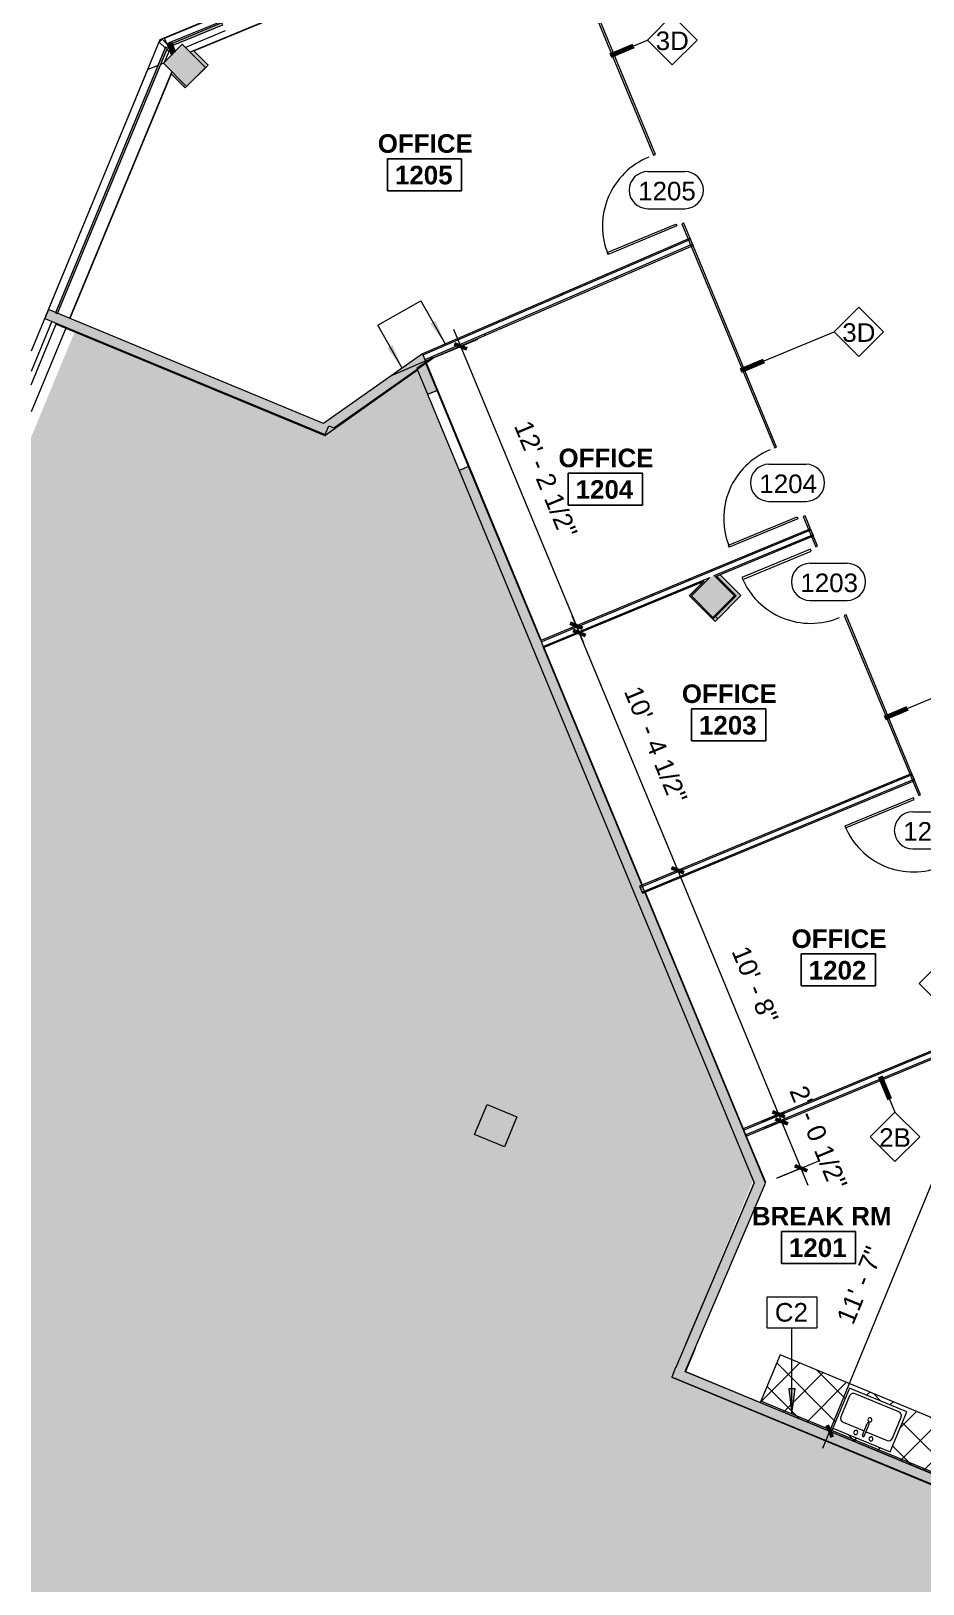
# Model space of a CAD drawing. Header units: inches. Extents: x 488 to 2071, y 800 to 2512.
# Drawn here: x 488 to 921, y 1371 to 2124 of the extents above; entities that cross this region are included whole.
import ezdxf

# ---------------------------------------------------------------- set-up
doc = ezdxf.new("R2010")
doc.units = ezdxf.units.IN
doc.header["$MEASUREMENT"] = 0
for name, color, linetype, lineweight in [('A-ANNO-DIMS', 211, 'Continuous', 9), ('A-ANNO-DIMS-96', 211, 'Continuous', 9), ('A-ANNO-KEYN', 231, 'Continuous', 9), ('A-ANNO-NOTE', 131, 'Continuous', 9), ('A-AREA-IDEN', 2, 'Continuous', 9), ('A-DETL', 90, 'Continuous', 9), ('A-DETL-GENF', 92, 'Continuous', 9), ('A-DETL-THIN', 151, 'Continuous', 9), ('A-DOOR', 31, 'Continuous', 13), ('A-DOOR-IDEN', 31, 'Continuous', 9), ('A-Flor-Shel-Tptn', 8, 'Continuous', 9), ('A-GLAZ-CURT', 52, 'Continuous', 9), ('A-GLAZ-CWMG', 51, 'Continuous', 13), ('A-Glaz-Shel', 8, 'Continuous', 9), ('A-Glaz-Shel-Sill', 8, 'Continuous', 9), ('A-WALL', 113, 'Continuous', 9), ('A-WALL-IDEN', 211, 'Continuous', 9), ('A-WALL-PATT', 111, 'Continuous', 13), ('A-Wall-Shel-Fill', 8, 'Continuous', 9), ('AI-Wall-Demz-E', 8, 'Continuous', 9), ('AI-Wall-Fill-E-2', 8, 'Continuous', 9), ('I-WALL', 2, 'Continuous', 9), ('P-SANR-FIXT', 6, 'Continuous', 9), ('Q-CASE', 31, 'Continuous', 9), ('S-Cols', 8, 'Continuous', 9), ('S-Cols-Fill', 8, 'Continuous', 9)]:
    doc.layers.add(name, color=color, linetype=linetype, lineweight=lineweight)
doc.styles.add('Arial', font='arial.ttf', dxfattribs={"height": 9})
doc.styles.add('Swis721 Lt BT', font='swissl.ttf', dxfattribs={"height": 9})
doc.styles.add('Swis721 Lt BT_B', font='', dxfattribs={"height": 9})
doc.styles.get('Swis721 Lt BT_B').set_extended_font_data('Swis721 Lt BT', bold=True)
doc.dimstyles.new('OTJ_-_3_32__Linear__1_2__Tolerance', dxfattribs={"dimscale": 12, "dimtxt": 9.497835, "dimasz": 0.375, "dimexe": 0.75, "dimexo": 0.5, "dimgap": 0.5, "dimtad": 1, "dimdec": 1, "dimrnd": 0.5, "dimzin": 3, "dimdsep": 46, "dimlunit": 4, "dimtxsty": 'Swis721 Lt BT', "dimblk1": 'OBLIQUE', "dimblk2": 'OBLIQUE', "dimsah": 1, "dimcen": 0.09, "dimdle": 0.75, "dimazin": 0, "dimtfac": 1, "dimtdec": 4, "dimtix": 1, "dimtmove": 0, "dimatfit": 3, "dimfxl": 1, "dimtvp": 1, "dimfrac": 2, "dimtolj": 1, "dimtzin": 0, "dimarcsym": 2})
pattern_1 = [(0, (0, 0), (30.72, 7.68), [1.267, -21.773, 1.267, -21.773, -122.88]), (0, (0, 0), (30.72, 7.68), [-46.08, 1.267, -44.813, 1.267, -21.773, -53.76]), (0, (0, 0), (30.72, 7.68), [-115.2, 1.267, -14.093, 1.267, -37.133]), (120, (11.52, 3.84), (-22.011075, 22.7643), [1.267, -21.773, 1.267, -21.773, -122.88]), (120, (11.52, 3.84), (-22.011075, 22.7643), [-46.08, 1.267, -44.813, 1.267, -21.773, -53.76]), (120, (11.52, 3.84), (-22.011075, 22.7643), [-115.2, 1.267, -14.093, 1.267, -37.133]), (240, (15.36, 19.2), (-8.708925, -30.4443), [1.267, -21.773, 1.267, -21.773, -122.88]), (240, (15.36, 19.2), (-8.708925, -30.4443), [-46.08, 1.267, -44.813, 1.267, -21.773, -53.76]), (240, (15.36, 19.2), (-8.708925, -30.4443), [-115.2, 1.267, -14.093, 1.267, -37.133])]
pattern_2 = [(247.5, (281.537, 1670.395), (10.46848, -4.336186), []), (337.5, (281.537, 1670.395), (4.336186, 10.46848), [])]

# ---------------------------------------------------------------- blocks, each defined once
blk = doc.blocks.new('Revit Link EDITED_dwg_MUL6-V2-Level 1 CONSTRUCTION')
at = {"layer": 'A-Glaz-Shel', "color": 7, "flags": 128}
for points in [[(-1, 6.125), (-1, 6.25), (1, 6.25), (1, 6.125)], [(55, 6.125), (55, 6.25), (57, 6.25), (57, 6.125)], [(111, 6.125), (111, 6.25), (113, 6.25), (113, 6.125)]]:
    blk.add_lwpolyline(points, dxfattribs=at)
blk = doc.blocks.new('Revit Link EDITED_dwg_MUL1-V3-Level 1 CONSTRUCTION')
at = {"layer": 'A-Glaz-Shel', "color": 7, "flags": 128}
for points in [[(-1, 3.09), (-1, 6.25), (1, 6.25), (1, 2.16)], [(1, 1.07), (1, 0), (0.28, 0)]]:
    blk.add_lwpolyline(points, dxfattribs=at)
blk = doc.blocks.new('Revit Link EDITED_dwg-5488103-Level 1 CONSTRUCTION')
at = {"layer": 'A-Wall-Shel-Fill'}
h = blk.add_hatch(color=7, dxfattribs=at)
h.paths.add_polyline_path([(819.89, 1838.2), (821.15, 1839.45), (820.07, 1840.54), (818.83, 1839.26)], flags=0)
h.paths.add_polyline_path([(807.5, 1850.59), (814.62, 1857.72), (814.24, 1857.56), (807.39, 1850.7), (807.48, 1850.61)], flags=0)
at = {"layer": 'AI-Wall-Fill-E-2'}
h = blk.add_hatch(color=7, dxfattribs=at)
h.paths.add_polyline_path([(888.45, 1226.24), (905.48, 1267.36), (944.19, 1251.32), (948.28, 1261.18), (943.66, 1263.09), (943.21, 1262.01), (947.83, 1260.1), (945.15, 1253.63), (940.53, 1255.55), (941.49, 1257.86), (902.78, 1273.89), (883.83, 1228.16)], flags=0)
h.paths.add_polyline_path([(962.05, 1294.44), (963.13, 1297.06), (958.51, 1298.96), (957.43, 1296.35), (958.51, 1295.9)], flags=0)
h.paths.add_polyline_path([(1002.73, 1392.63), (1002.73, 1392.68), (805.47, 1474.39), (805.47, 1474.34), (1002.69, 1392.65)], flags=0)
h.paths.add_polyline_path([(805.56, 1487.46), (838.83, 1565.84), (838.77, 1565.99), (838.32, 1564.93)], flags=0)
h.paths.add_polyline_path([(844.19, 1565.97), (844.28, 1566.22), (785.99, 1706.88), (785.85, 1706.82), (844.1, 1566.2)], flags=0)
h.paths.add_polyline_path([(784.42, 1710.28), (784.58, 1710.35), (736.87, 1825.51), (736.71, 1825.45), (784.36, 1710.42)], flags=0)
h.paths.add_polyline_path([(735.28, 1828.91), (735.44, 1828.98), (679.69, 1963.56), (679.55, 1963.46), (713.29, 1881.99)], flags=0)
h.paths.add_polyline_path([(630.52, 1928.39), (675.5, 1960.17), (675.36, 1960.5), (635, 1932.01), (632.5, 1933.05), (630.73, 1928.77), (500.42, 1982.75), (500.25, 1982.34), (629.94, 1928.62)], flags=0)
h.paths.add_polyline_path([(662.79, 1957.29), (678.88, 1964.24), (679.3, 1963.65), (679.57, 1963.84), (677.88, 1967.94), (666.53, 1959.93)], flags=0)
at = {"layer": 'S-Cols-Fill'}
for points in [[(562.84, 2096.89), (573.94, 2107.98), (566.96, 2114.96), (565.3, 2114.27), (572.74, 2106.84), (563.54, 2097.64), (556.29, 2104.9), (555.86, 2103.87), (562.09, 2097.64)], [(821.15, 1839.45), (832.4, 1850.7), (822.23, 1860.87), (820.52, 1860.16), (830.1, 1850.57), (820.07, 1840.54), (820.46, 1840.14)], [(717.73, 1583.41), (723.74, 1597.9), (709.24, 1603.9), (703.24, 1589.41)]]:
    blk.add_hatch(color=7, dxfattribs=at).paths.add_polyline_path(points, flags=0)
at = {"layer": 'A-Glaz-Shel', "color": 7}
for p, q in [((553.05, 2116.36), (549.48, 2107.72)), ((553.02, 2109.75), (555.24, 2115.1)), ((498.11, 1983.7), (488.05, 1959.43)), ((488.05, 1952.9), (500.42, 1982.75))]:
    blk.add_line(p, q, dxfattribs=at)
at = {"layer": 'A-Glaz-Shel-Sill', "color": 7}
for p, q in [((567.05, 2114.87), (739.47, 2186.28)), ((555.96, 2103.77), (506.81, 1985.11)), ((504.87, 1980.43), (488.05, 1939.83))]:
    blk.add_line(p, q, dxfattribs=at)
at = {"layer": 'A-Glaz-Shel-Sill', "color": 7, "flags": 128}
blk.add_lwpolyline([(2027.09, 2231.29), (2027.09, 2292.98), (1497.37, 2512.39), (550.6, 2120.23), (488.05, 1969.23)], dxfattribs=at)
at = {"layer": 'AI-Wall-Demz-E', "color": 7}
for p, q in [((677.88, 1967.94), (662.79, 1957.29)), ((679.84, 1963.21), (735.44, 1828.98)), ((736.87, 1825.51), (784.58, 1710.35)), ((786.01, 1706.88), (833.58, 1592.04)), ((838.77, 1566), (805.56, 1487.46))]:
    blk.add_line(p, q, dxfattribs=at)
at = {"layer": 'AI-Wall-Demz-E', "color": 7, "flags": 128}
for points in [[(500.42, 1982.75), (500.25, 1982.34), (630.52, 1928.39), (675.51, 1960.15)], [(835.02, 1588.58), (844.29, 1566.2), (844.19, 1565.97)], [(810.17, 1485.51), (805.47, 1474.39), (841.82, 1459.33)]]:
    blk.add_lwpolyline(points, dxfattribs=at)
at = {"layer": 'S-Cols', "color": 7}
for p, q in [((555.86, 2103.87), (562.84, 2096.89)), ((822.23, 1860.87), (832.4, 1850.7)), ((819.89, 1838.2), (818.81, 1839.28))]:
    blk.add_line(p, q, dxfattribs=at)
at = {"layer": 'S-Cols', "color": 7, "flags": 128}
for points in [[(562.84, 2096.89), (573.94, 2107.98), (566.96, 2114.96)], [(822.23, 1860.87), (832.4, 1850.7), (819.89, 1838.2)], [(807.5, 1850.59), (807.39, 1850.7), (814.25, 1857.56)], [(832.4, 1850.7), (821.15, 1839.45), (820.07, 1840.54)]]:
    blk.add_lwpolyline(points, dxfattribs=at)
blk.add_lwpolyline([(703.24, 1589.41), (709.24, 1603.9), (723.74, 1597.9), (717.73, 1583.41)], close=True, dxfattribs=at)
at = {"extrusion": (0, 0, -1), "zscale": -1}
for name, p, rotation in [('Revit Link EDITED_dwg_MUL1-V3-Level 1 CONSTRUCTION', (-555.38, 2115.44), 315), ('Revit Link EDITED_dwg_MUL6-V2-Level 1 CONSTRUCTION', (-544.07, 2088.13), 292.5000000000203)]:
    blk.add_blockref(name, p, dxfattribs=dict(at, rotation=rotation))
blk = doc.blocks.new('C-Counter Top - ADJ HEIGHT-5257745-Level 1 CONSTRUCTION')
at = {"layer": 'Q-CASE'}
h = blk.add_hatch(dxfattribs=at)
h.set_pattern_fill('FP_2', color=256, style=0, pattern_type=2)
h.set_pattern_definition(pattern_2)
h.paths.add_polyline_path([(-47.26, 0), (-47.26, -0.75), (62.25, -0.75), (62.25, 0), (-7.09, 0)], flags=0)
h = blk.add_hatch(dxfattribs=at)
h.set_pattern_fill('FP_2', color=256, style=0, pattern_type=2)
h.set_pattern_definition(pattern_2)
h.paths.add_polyline_path([(-47.26, -0.75), (-47.26, -25), (62.25, -25), (62.25, -0.75), (-14.31, -0.75)], flags=0)
h.paths.add_polyline_path([(-5.07, -2.04), (24.93, -2.04), (24.93, -23.04), (-5.07, -23.04), (-5.07, -4.86)], flags=0)
for p, q in [((62.25, 0), (-47.26, 0)), ((-47.26, 0), (-47.26, -0.75)), ((62.25, -0.75), (62.25, 0)), ((-47.26, -0.75), (-47.26, -25)), ((-47.26, -0.75), (62.25, -0.75)), ((62.25, -25), (62.25, -0.75)), ((-47.26, -25), (62.25, -25))]:
    blk.add_line(p, q, dxfattribs=at)
blk = doc.blocks.new('Sink Kitchen-Single - 30_ x 21_-5089382-Level 1 CONSTRUCTION')
at = {"layer": 'P-SANR-FIXT'}
for p, q in [((15.62, 10.59), (-14.38, 10.59)), ((-14.38, 10.59), (-14.38, -10.41)), ((0.12, 8.34), (0.12, 2.09)), ((1.12, 8.34), (1.12, 2.09)), ((15.62, -10.41), (15.62, 10.59)), ((-12.88, 4.09), (-12.88, -6.91)), ((0.12, 6.09), (-10.88, 6.09)), ((12.12, 6.09), (1.12, 6.09)), ((14.12, -6.91), (14.12, 4.09)), ((-14.38, -10.41), (15.62, -10.41)), ((-10.88, -8.91), (12.12, -8.91))]:
    blk.add_line(p, q, dxfattribs=at)
for centre, radius, start, end in [((-3.38, 8.34), 1, 360, 180), ((-3.38, 8.34), 1, 180, 0), ((0.62, 8.34), 0.5, 360, 180), ((4.62, 8.34), 1, 360, 180), ((4.62, 8.34), 1, 180, 360), ((-10.88, 4.09), 2, 90, 180), ((0.62, 0), 1, 360, 180), ((0.62, 0), 1, 180, 0), ((0.62, 2.09), 0.5, 180, 0), ((12.12, 4.09), 2, 360, 90), ((-10.88, -6.91), 2, 180, 270), ((12.12, -6.91), 2, 270, 0)]:
    blk.add_arc(centre, radius, start, end, dxfattribs=at)
blk = doc.blocks.new('Single Glass Door - Full Rail - Long Handle-5456985-Level 1 CONSTRUCTION')
at = {"layer": 'A-DOOR', "lineweight": 20}
for p, q in [((17, -2), (18, -2)), ((17, -38), (17, -2)), ((18, -2), (18, -38)), ((18, -38), (17, -38))]:
    blk.add_line(p, q, dxfattribs=at)
at = {"layer": 'A-DOOR', "lineweight": 9}
blk.add_arc((18, -2), 36, 179.5, 270, dxfattribs=at)
blk = doc.blocks.new('Single Glass Door - Full Rail - Long Handle-5456980-Level 1 CONSTRUCTION')
at = {"layer": 'A-DOOR', "lineweight": 20}
for p, q in [((17, 38), (17, 2)), ((18, 38), (17, 38)), ((18, 2), (18, 38)), ((17, 2), (18, 2))]:
    blk.add_line(p, q, dxfattribs=at)
at = {"layer": 'A-DOOR', "lineweight": 9}
blk.add_arc((18, 2), 36, 90, 180.5, dxfattribs=at)
blk = doc.blocks.new('System Panel - Glazed-5474425-Level 1 CONSTRUCTION')
at = {"layer": 'A-GLAZ-CURT', "lineweight": 13}
for p, q in [((-119.8, 1.75), (-257.8, 1.75)), ((-257.8, 1.75), (-257.8, 0.75)), ((-257.8, 0.75), (-119.8, 0.75)), ((-119.8, 0.75), (-119.8, 1.75)), ((33.84, 1.75), (-83.8, 1.75)), ((-83.8, 1.75), (-83.8, 0.75)), ((-83.8, 0.75), (33.84, 0.75)), ((33.84, 0.75), (33.84, 1.75)), ((85.84, 1.75), (69.84, 1.75)), ((69.84, 1.75), (69.84, 0.75)), ((69.84, 0.75), (85.84, 0.75)), ((85.84, 0.75), (85.84, 1.75)), ((216.3, 1.75), (121.84, 1.75)), ((121.84, 1.75), (121.84, 0.75)), ((121.84, 0.75), (216.3, 0.75)), ((216.3, 0.75), (216.3, 1.75)), ((257.8, 1.75), (252.3, 1.75)), ((252.3, 1.75), (252.3, 0.75)), ((252.3, 0.75), (257.8, 0.75)), ((257.8, 0.75), (257.8, 1.75))]:
    blk.add_line(p, q, dxfattribs=at)
blk = doc.blocks.new('System Panel - Glazed-5309573-Level 1 CONSTRUCTION')
at = {"layer": 'A-GLAZ-CURT'}
blk.add_hatch(color=7, dxfattribs=at).paths.add_polyline_path([(-13.05, 0.75), (13.05, 0.75), (13.05, 1.75), (-13.05, 1.75), (-13.05, 1.38)], flags=0)
at = {"layer": 'A-GLAZ-CURT', "color": 55, "lineweight": 20}
for p, q in [((13.05, 1.75), (-13.05, 1.75)), ((-13.05, 1.75), (-13.05, 0.75)), ((-13.05, 0.75), (13.05, 0.75)), ((13.05, 0.75), (13.05, 1.75))]:
    blk.add_line(p, q, dxfattribs=at)
blk = doc.blocks.new('System Panel - Glazed-5309574-Level 1 CONSTRUCTION')
at = {"layer": 'A-GLAZ-CURT'}
blk.add_hatch(color=7, dxfattribs=at).paths.add_polyline_path([(-69.6, 0.75), (69.66, 0.75), (69.66, 1.75), (-69.6, 1.75), (-69.6, 1.47)], flags=0)
at = {"layer": 'A-GLAZ-CURT', "color": 55, "lineweight": 20}
for p, q in [((69.66, 1.75), (-69.66, 1.75)), ((-69.66, 1.75), (-69.66, 0.75)), ((-69.66, 0.75), (69.66, 0.75)), ((69.66, 0.75), (69.66, 1.75))]:
    blk.add_line(p, q, dxfattribs=at)
blk = doc.blocks.new('Rectangular Mullion - 2_5_ x 5_ rectangular-5309581-Level 1 CONSTRUCTION')
at = {"layer": 'A-GLAZ-CWMG', "lineweight": 9}
blk.add_hatch(color=7, dxfattribs=at).paths.add_polyline_path([(0, 2.5), (-1.89, 2.5), (-2.5, 2.25), (-2.5, -2.5), (0, -2.5), (0, 1.78)], flags=0)
at = {"layer": 'A-GLAZ-CWMG', "color": 55, "lineweight": 20}
for p, q in [((0, 2.5), (-2.5, 2.5)), ((-2.5, 2.5), (-2.5, -2.5)), ((0, -2.5), (0, 2.5)), ((-2.5, -2.5), (0, -2.5))]:
    blk.add_line(p, q, dxfattribs=at)
blk = doc.blocks.new('Rectangular Mullion - 2_5_ x 5_ rectangular-5308163-Level 1 CONSTRUCTION')
at = {"layer": 'A-GLAZ-CWMG', "lineweight": 9}
for p, q in [((580.37, 2129.18), (556.26, 2119.19)), ((582.29, 2124.56), (563, 2116.57))]:
    blk.add_line(p, q, dxfattribs=at)
blk = doc.blocks.new('Room Tag - Room Name and Number-3379422-Level 1 CONSTRUCTION')
at = {"layer": 'A-AREA-IDEN'}
for p, q in [((-0.1881, -0.1636), (-0.1881, -0.0018)), ((-0.1881, -0.0018), (0.1869, -0.0018)), ((0.1869, -0.0018), (-0.1881, -0.0018)), ((-0.1881, -0.0018), (-0.1881, -0.1636)), ((0.1869, -0.0018), (0.1869, -0.1636)), ((0.1869, -0.1636), (0.1869, -0.0018)), ((0.1869, -0.1636), (-0.1881, -0.1636)), ((-0.1881, -0.1636), (0.1869, -0.1636))]:
    blk.add_line(p, q, dxfattribs=at)
blk = doc.blocks.new('Wall Tag - 1_4_-62626-Level 1 CONSTRUCTION')
at = {"layer": 'A-WALL-IDEN'}
for p, q in [((-0.125, 0), (0, 0.125)), ((0, 0.125), (0.125, 0)), ((-0.125, 0), (0, -0.125)), ((0, -0.125), (0.125, 0))]:
    blk.add_line(p, q, dxfattribs=at)
blk = doc.blocks.new('Door Tag - Door Tag-41184-Level 1 CONSTRUCTION')
at = {"layer": 'A-DOOR-IDEN'}
for p, q in [((-0.09375, 0.09375), (0.09375, 0.09375)), ((-0.09375, -0.09375), (0.09375, -0.09375))]:
    blk.add_line(p, q, dxfattribs=at)
for centre, start, end in [((-0.09375, 0), 90, 270), ((0.09375, 0), 270, 90)]:
    blk.add_arc(centre, 0.09375, start, end, dxfattribs=at)
blk = doc.blocks.new('Align symbol - U shaped 2016 - symbol_align 01-5458585-Level 1 CONSTRUCTION')
at = {"layer": 'A-ANNO-NOTE'}
for points in [[(-0.015625, 0.125), (0.015625, 0.125), (0, 0)], [(0.234375, 0.125), (0.265625, 0.125), (0.25, 0)]]:
    blk.add_hatch(color=256, dxfattribs=at).paths.add_polyline_path(points, flags=0)
for p, q in [((0, 0.25), (0.25, 0.25)), ((0, 0), (0, 0.25)), ((0.25, 0.25), (0.25, 0))]:
    blk.add_line(p, q, dxfattribs=at)
blk = doc.blocks.new('DIMBLOCK2-Level 1 CONSTRUCTION')
at = {"layer": 'A-ANNO-DIMS-96'}
for p, q in [((804.33, 1718.53), (793.41, 1714.01)), ((801.73, 1717.45), (804.33, 1718.53)), ((854.18, 1590.83), (801.73, 1717.45)), ((853.33, 1600.22), (842.42, 1595.7)), ((850.73, 1599.15), (853.33, 1600.22))]:
    blk.add_line(p, q, dxfattribs=at)
at = {"layer": 'A-ANNO-DIMS-96', "lineweight": 50}
for p, q in [((801.73, 1717.45), (798.79, 1718.67)), ((801.73, 1717.45), (804.67, 1716.23)), ((850.73, 1599.15), (847.79, 1600.36)), ((850.73, 1599.15), (853.67, 1597.93))]:
    blk.add_line(p, q, dxfattribs=at)
at = {"layer": 'A-ANNO-DIMS-96', "color": 0, "insert": (836.04, 1681.7), "char_height": 9, "width": 42.8759, "attachment_point": 1, "rotation": 292.5, "line_spacing_factor": 1.005062, "style": 'Swis721 Lt BT'}
blk.add_mtext('10\' - 8"', dxfattribs=at)
blk = doc.blocks.new('_Oblique')
at = {"color": 0, "linetype": 'ByBlock', "lineweight": -2}
blk.add_line((-0.5, -0.5), (0.5, 0.5), dxfattribs=at)
blk = doc.blocks.new('DIMBLOCK3-Level 1 CONSTRUCTION')
at = {"layer": 'A-ANNO-DIMS-96'}
for p, q in [((801.73, 1717.45), (750.58, 1840.93)), ((756.63, 1833.69), (745.71, 1829.17)), ((754.02, 1832.62), (756.63, 1833.69)), ((804.33, 1718.53), (793.41, 1714.01)), ((801.73, 1717.45), (804.33, 1718.53))]:
    blk.add_line(p, q, dxfattribs=at)
at = {"layer": 'A-ANNO-DIMS-96', "lineweight": 50}
for p, q in [((754.02, 1832.62), (751.08, 1833.83)), ((754.02, 1832.62), (756.96, 1831.4)), ((801.73, 1717.45), (798.79, 1718.67)), ((801.73, 1717.45), (804.67, 1716.23))]:
    blk.add_line(p, q, dxfattribs=at)
at = {"layer": 'A-ANNO-DIMS-96', "color": 0, "insert": (783.82, 1807.77), "char_height": 9, "width": 67.118, "attachment_point": 1, "rotation": 292.5, "line_spacing_factor": 1.005062, "style": 'Swis721 Lt BT'}
blk.add_mtext('10\' - 4 1/2"', dxfattribs=at)
blk = doc.blocks.new('DIMBLOCK4-Level 1 CONSTRUCTION')
at = {"layer": 'A-ANNO-DIMS-96'}
for p, q in [((854.77, 1596.76), (843.85, 1592.24)), ((865.01, 1564.67), (848.72, 1604)), ((852.17, 1595.68), (854.77, 1596.76)), ((849.8, 1568.11), (869.88, 1576.43)), ((861.57, 1572.98), (849.8, 1568.11))]:
    blk.add_line(p, q, dxfattribs=at)
at = {"layer": 'A-ANNO-DIMS-96', "lineweight": 50}
for p, q in [((852.17, 1595.68), (849.23, 1596.9)), ((852.17, 1595.68), (855.11, 1594.46)), ((861.57, 1572.98), (858.63, 1574.2)), ((861.57, 1572.98), (864.51, 1571.77))]:
    blk.add_line(p, q, dxfattribs=at)
at = {"layer": 'A-ANNO-DIMS-96', "color": 0, "insert": (864.08, 1614), "char_height": 9, "width": 59.1579, "attachment_point": 1, "rotation": 292.5, "line_spacing_factor": 1.005062, "style": 'Swis721 Lt BT'}
blk.add_mtext('2\' - 0 1/2"', dxfattribs=at)
blk = doc.blocks.new('DIMBLOCK5-Level 1 CONSTRUCTION')
at = {"layer": 'A-ANNO-DIMS-96'}
for p, q in [((692.13, 1969.73), (704.8, 1974.98)), ((693.04, 1979.85), (756.03, 1827.77)), ((696.48, 1971.53), (692.13, 1969.73)), ((749.99, 1835), (760.9, 1839.52)), ((752.59, 1836.08), (749.99, 1835))]:
    blk.add_line(p, q, dxfattribs=at)
at = {"layer": 'A-ANNO-DIMS-96', "lineweight": 50}
for p, q in [((696.48, 1971.53), (693.54, 1972.75)), ((696.48, 1971.53), (699.42, 1970.32)), ((752.59, 1836.08), (749.65, 1837.3)), ((752.59, 1836.08), (755.53, 1834.86))]:
    blk.add_line(p, q, dxfattribs=at)
at = {"layer": 'A-ANNO-DIMS-96', "color": 0, "insert": (730.48, 1936.54), "char_height": 9, "width": 67.118, "attachment_point": 1, "rotation": 292.5, "line_spacing_factor": 1.005062, "style": 'Swis721 Lt BT'}
blk.add_mtext('12\' - 2 1/2"', dxfattribs=at)
blk = doc.blocks.new('DIMBLOCK11-Level 1 CONSTRUCTION')
at = {"layer": 'A-ANNO-DIMS-96'}
for p, q in [((872.07, 1437.14), (931.84, 1582.1)), ((928.22, 1573.85), (936.73, 1570.34)), ((928.41, 1573.77), (928.22, 1573.85)), ((878.1, 1444.39), (867.18, 1448.9)), ((875.5, 1445.46), (878.1, 1444.39))]:
    blk.add_line(p, q, dxfattribs=at)
at = {"layer": 'A-ANNO-DIMS-96', "lineweight": 50}
for p, q in [((928.41, 1573.77), (927.18, 1576.71)), ((928.41, 1573.77), (929.63, 1570.84)), ((875.5, 1445.46), (874.28, 1448.4)), ((875.5, 1445.46), (876.72, 1442.53))]:
    blk.add_line(p, q, dxfattribs=at)
at = {"layer": 'A-ANNO-DIMS-96', "color": 0, "insert": (878.49, 1499.97), "char_height": 9, "width": 42.8759, "attachment_point": 1, "rotation": 67.59188, "line_spacing_factor": 1.005062, "style": 'Swis721 Lt BT'}
blk.add_mtext('11\' - 7"', dxfattribs=at)
blk = doc.blocks.new('Keynote Tag - Keynote Number - Boxed-135510-Level 1 CONSTRUCTION')
at = {"layer": 'A-ANNO-KEYN'}
for p, q in [((-0.125, -0.0792), (-0.125, 0.0781)), ((-0.125, 0.0781), (0.125, 0.0781)), ((0.125, 0.0781), (0.125, -0.0792)), ((-0.125, -0.0792), (0.125, -0.0792))]:
    blk.add_line(p, q, dxfattribs=at)

msp = doc.modelspace()

# ---------------------------------------------------------------- hatches: boundary and pattern name
at = {"layer": 'A-ANNO-KEYN'}
msp.add_hatch(color=256, dxfattribs=at).paths.add_polyline_path([(857.16, 1454.02), (858.74, 1466.02), (855.58, 1466.02)], flags=0)
at = {"layer": 'A-DETL-GENF'}
h = msp.add_hatch(color=9, dxfattribs=at)
h.paths.add_polyline_path([(1375.23, 799.94), (1415.16, 799.94), (1461.44, 911.67), (1454.19, 914.67), (1460.19, 929.16), (1467.44, 926.16), (1483.65, 965.29), (1375.23, 1012.17), (1376.16, 1014.32), (1339.44, 1030.19), (1338.51, 1028.04), (1114.81, 1124.75), (1093.18, 1072.51), (1093.12, 1072.51), (1093.09, 1072.46), (997, 1112.26), (954.85, 1010.5), (954.06, 1010.84), (953.51, 1009.5), (920.23, 1023.28), (831.49, 809.04), (756.81, 839.97), (759.15, 845.61), (547.33, 933.35), (585.4, 1025.28), (752.68, 955.99), (848.55, 1187.43), (864.26, 1180.91), (870.06, 1194.9), (874.34, 1193.12), (905.88, 1265.96), (939.16, 1252.24), (939.58, 1253.23), (905.48, 1267.36), (888.45, 1226.24), (883.83, 1228.16), (902.78, 1273.89), (941.49, 1257.87), (943.66, 1263.09), (943.83, 1263.02), (958.13, 1296.06), (957.43, 1296.35), (996.19, 1389.93), (798.84, 1471.7), (838.32, 1567.02), (675.55, 1959.92), (630.52, 1928.39), (509.26, 1978.61), (488.05, 1927.42), (488.05, 799.94), (1305.88, 799.94)], flags=0)
h.paths.add_polyline_path([(776.32, 846.05), (776.32, 846.05), (774.9, 846.64)], flags=0)
h.paths.add_polyline_path([(771.7, 847.96), (773.87, 853.2), (778.49, 851.28), (792.27, 884.54), (787.64, 886.46), (791.76, 896.39), (782.02, 900.42), (885.31, 1149.79), (845.1, 1166.44), (737.24, 906.04), (608.76, 959.26), (610.61, 963.74), (734.62, 912.38), (750.86, 951.6), (588.29, 1018.94), (553.94, 936.02), (761.06, 850.23), (761.82, 852.06), (771.32, 848.12)], flags=0)
h.paths.add_polyline_path([(793.67, 901.01), (895.06, 1145.78), (889.96, 1147.88), (788.57, 903.12), (792.27, 901.59)], flags=0)
h.paths.add_polyline_path([(1208.68, 1017.04), (1194.19, 1023.04), (1200.19, 1037.54), (1214.69, 1031.54), (1213.24, 1028.04)], flags=0)
h.paths.add_polyline_path([(1090.45, 1079.14), (1112.07, 1131.34), (1230.33, 1082.36), (1281.61, 1206.16), (1128.37, 1269.63), (1102.35, 1206.86), (1094.97, 1209.92), (1123.94, 1280.18), (1040.89, 1314.58), (990.18, 1192.17), (1069.67, 1159.21), (1060.48, 1137.02), (1055.86, 1138.93), (1063.1, 1156.5), (988.25, 1187.5), (980.98, 1169.95), (980.1, 1170.31), (966.38, 1137.03), (967.2, 1136.69), (964.91, 1131.14), (1039.78, 1100.13), (1042.08, 1105.67), (1046.7, 1103.76), (1044.4, 1098.22), (1088.56, 1079.93)], flags=0)
h.paths.add_polyline_path([(887.16, 1154.26), (891.3, 1164.3), (851.25, 1180.89), (847.09, 1170.85), (885.31, 1155.02)], flags=0)
h.paths.add_polyline_path([(904.36, 1164.29), (905.85, 1167.9), (870.61, 1183.16), (868.88, 1179), (904.34, 1164.3)], flags=0)
h.paths.add_polyline_path([(1283.14, 1209.85), (1287.81, 1221.14), (1134.66, 1284.58), (1129.99, 1273.29), (1281.61, 1210.49)], flags=0)
h.paths.add_polyline_path([(1289.34, 1224.83), (1290.07, 1226.59), (1331.78, 1327.29), (1322.58, 1336.49), (1309.06, 1349.25), (1221.09, 1385.7), (1246.73, 1447.6), (1198.68, 1467.46), (1196.39, 1461.95), (1191.73, 1463.89), (1193.99, 1469.44), (1118.06, 1500.89), (1115.77, 1495.35), (1114.37, 1495.93), (1100.65, 1462.65), (1101.99, 1462.09), (1095.1, 1445.46), (1171.08, 1414.03), (1177.95, 1430.63), (1182.62, 1428.69), (1173.78, 1407.4), (1093.17, 1440.79), (1042.46, 1318.38), (1081.48, 1302.23), (1125.55, 1284.06), (1154.48, 1354.23), (1162.11, 1351.08), (1136.1, 1288.31), (1287.81, 1225.47)], flags=0)
h.paths.add_polyline_path([(589.16, 1272.98), (574.66, 1278.98), (580.66, 1293.48), (595.16, 1287.48)], flags=0)
h.paths.add_polyline_path([(1338.28, 1342.98), (1375.21, 1432.15), (1292.74, 1466.31), (1291.68, 1465.88), (1291.54, 1466.2), (1289.55, 1465.37), (1287.64, 1469.99), (1294.3, 1472.75), (1263.3, 1547.54), (1207.64, 1524.53), (1195.14, 1554.67), (1168.82, 1543.77), (1168.46, 1544.64), (1135.2, 1530.87), (1135.56, 1529.99), (1128.98, 1527.25), (1120, 1505.56), (1246.75, 1453.06), (1254.38, 1456.21), (1256.29, 1451.59), (1254.59, 1450.89), (1254.72, 1450.57), (1253.1, 1449.9), (1234.13, 1404.09), (1257.45, 1394.41), (1250.97, 1378.72), (1331.47, 1345.38), (1333.68, 1347.58), (1338.22, 1343.04)], flags=0)
h.paths.add_polyline_path([(1246.34, 1380.64), (1250.93, 1391.72), (1232.21, 1399.47), (1227.64, 1388.39), (1238.78, 1383.77)], flags=0)
h.paths.add_polyline_path([(717.73, 1583.41), (703.24, 1589.41), (709.24, 1603.9), (723.74, 1597.9)], flags=0)
at = {"layer": 'A-WALL'}
for points in [[(563.54, 2097.64), (572.74, 2106.84), (561.42, 2118.15), (552.23, 2108.96), (562.79, 2098.4)], [(818.79, 1840.14), (829.22, 1850.57), (819.41, 1860.38), (817.28, 1859.5), (808.36, 1850.57), (817.91, 1841.02)]]:
    msp.add_hatch(color=250, dxfattribs=at).paths.add_polyline_path(points, flags=0)
at = {"layer": 'A-WALL-PATT', "lineweight": 9}
h = msp.add_hatch(dxfattribs=at)
h.set_pattern_fill('FP_1', color=256, style=0, pattern_type=2)
h.set_pattern_definition(pattern_1)
h.paths.add_polyline_path([(678.14, 1967.32), (808, 2023.4), (807.75, 2023.98), (677.89, 1967.9), (678.1, 1967.42)], flags=0)
h = msp.add_hatch(dxfattribs=at)
h.set_pattern_fill('FP_1', color=256, style=0, pattern_type=2)
h.set_pattern_definition(pattern_1)
h.paths.add_polyline_path([(679.37, 1964.45), (809.24, 2020.53), (808.99, 2021.11), (679.13, 1965.03)], flags=0)
for points in [[(630.73, 1928.77), (632.5, 1933.05), (496.53, 1989.36), (494.76, 1985.09), (630.52, 1928.86)], [(635, 1932.01), (683.44, 1966.21), (682.09, 1965.63), (679.3, 1963.65), (678.88, 1964.24), (662.79, 1957.29), (629.95, 1934.1), (632.5, 1933.05)], [(805.43, 1474.36), (844.25, 1565.84), (841.57, 1572.29), (800.83, 1476.26), (805.41, 1474.37)], [(1000.82, 1388.02), (1002.69, 1392.65), (800.73, 1476.27), (798.83, 1471.68), (1000.81, 1388.02)]]:
    msp.add_hatch(color=7, dxfattribs=at).paths.add_polyline_path(points, flags=0)
h = msp.add_hatch(color=7, dxfattribs=at)
h.paths.add_polyline_path([(838.83, 1565.84), (841.57, 1572.29), (700.34, 1913.27), (695.72, 1911.35), (838.78, 1565.98)], flags=0)
h.paths.add_polyline_path([(680.41, 1948.31), (685.03, 1950.22), (679.55, 1963.46), (675.36, 1960.5), (679.62, 1950.22)], flags=0)
h = msp.add_hatch(dxfattribs=at)
h.set_pattern_fill('FP_1', color=256, style=0, pattern_type=2)
h.set_pattern_definition(pattern_1)
h.paths.add_polyline_path([(735.52, 1828.33), (866.37, 1882.53), (866.13, 1883.11), (735.28, 1828.91)], flags=0)
h = msp.add_hatch(dxfattribs=at)
h.set_pattern_fill('FP_1', color=256, style=0, pattern_type=2)
h.set_pattern_definition(pattern_1)
h.paths.add_polyline_path([(736.71, 1825.45), (816.13, 1858.34), (817.28, 1859.5), (736.47, 1826.02)], flags=0)
h.paths.add_polyline_path([(819.89, 1859.9), (867.56, 1879.65), (867.33, 1880.22), (819.41, 1860.38), (819.89, 1859.9)], flags=0)
at = {"layer": 'A-WALL-PATT'}
msp.add_hatch(color=250, dxfattribs=at).paths.add_polyline_path([(818.79, 1839.26), (830.1, 1850.57), (820.52, 1860.16), (819.89, 1859.9), (829.22, 1850.57), (818.79, 1840.14), (808.36, 1850.57), (816.13, 1858.34), (814.62, 1857.72), (807.48, 1850.57), (818.59, 1839.45)], flags=0)
at = {"layer": 'A-WALL-PATT', "lineweight": 9}
h = msp.add_hatch(dxfattribs=at)
h.set_pattern_fill('FP_1', color=256, style=0, pattern_type=2)
h.set_pattern_definition(pattern_1)
h.paths.add_polyline_path([(784.65, 1709.7), (915.51, 1763.9), (915.27, 1764.48), (784.42, 1710.28)], flags=0)
h = msp.add_hatch(dxfattribs=at)
h.set_pattern_fill('FP_1', color=256, style=0, pattern_type=2)
h.set_pattern_definition(pattern_1)
h.paths.add_polyline_path([(785.85, 1706.82), (916.7, 1761.02), (916.46, 1761.6), (785.61, 1707.39), (785.83, 1706.88)], flags=0)
h = msp.add_hatch(dxfattribs=at)
h.set_pattern_fill('FP_1', color=256, style=0, pattern_type=2)
h.set_pattern_definition(pattern_1)
h.paths.add_polyline_path([(833.82, 1591.46), (961.16, 1644.21), (960.92, 1644.79), (833.58, 1592.04)], flags=0)
h = msp.add_hatch(dxfattribs=at)
h.set_pattern_fill('FP_1', color=256, style=0, pattern_type=2)
h.set_pattern_definition(pattern_1)
h.paths.add_polyline_path([(835.02, 1588.58), (965.24, 1642.52), (965.01, 1643.1), (834.78, 1589.15)], flags=0)

# ---------------------------------------------------------------- linework, layer by layer
at = {"layer": 'A-ANNO-KEYN'}
for p, q in [((857.16, 1454.02), (857.16, 1495.54)), ((858.74, 1466.02), (855.58, 1466.02)), ((855.58, 1466.02), (857.16, 1454.02)), ((857.16, 1454.02), (858.74, 1466.02))]:
    msp.add_line(p, q, dxfattribs=at)
at = {"layer": 'A-DETL', "lineweight": 13}
for p, q in [((678.97, 1964.28), (697.68, 1972.03)), ((805.43, 1474.36), (998.42, 1394.78))]:
    msp.add_line(p, q, dxfattribs=at)
at = {"layer": 'A-DETL-THIN'}
msp.add_line((998.52, 1389.34), (798.83, 1471.68), dxfattribs=at)
at = {"layer": 'A-WALL'}
for p, q in [((552.8, 2121), (1483, 2506.31)), ((739.42, 2186.4), (565.3, 2114.27)), ((553.95, 2118.23), (552.8, 2121)), ((552.3, 2108.89), (550.95, 2108.33)), ((556.16, 2112.89), (555.86, 2113.61)), ((496.53, 1989.36), (544.74, 2105.76)), ((556.29, 2104.9), (506.69, 1985.15)), ((549.64, 2107.79), (544.74, 2105.76))]:
    msp.add_line(p, q, dxfattribs=at)
at = {"layer": 'A-WALL', "color": 55, "lineweight": 20}
for p, q in [((561.42, 2118.15), (552.23, 2108.96)), ((572.74, 2106.84), (561.42, 2118.15)), ((552.23, 2108.96), (563.54, 2097.64)), ((563.54, 2097.64), (572.74, 2106.84)), ((496.53, 1989.36), (494.76, 1985.09)), ((629.94, 1934.1), (496.53, 1989.36)), ((494.76, 1985.09), (630.73, 1928.77)), ((635, 1932.01), (683.44, 1966.21)), ((682.09, 1965.63), (679.43, 1963.74)), ((683.44, 1966.21), (682.09, 1965.63)), ((678.88, 1964.24), (662.79, 1957.29)), ((679.3, 1963.65), (678.88, 1964.24)), ((662.79, 1957.29), (629.94, 1934.1)), ((630.73, 1928.77), (632.5, 1933.05)), ((632.5, 1933.05), (635, 1932.01)), ((814.62, 1857.72), (807.48, 1850.57)), ((830.1, 1850.57), (820.52, 1860.16)), ((807.48, 1850.57), (818.79, 1839.26)), ((818.79, 1839.26), (830.1, 1850.57))]:
    msp.add_line(p, q, dxfattribs=at)
at = {"layer": 'A-WALL', "lineweight": 13}
for p, q in [((808, 2023.4), (678.14, 1967.32)), ((808.99, 2021.11), (679.13, 1965.03)), ((735.52, 1828.33), (866.37, 1882.53)), ((819.41, 1860.38), (867.33, 1880.22)), ((736.47, 1826.02), (817.28, 1859.5)), ((735.28, 1828.91), (736.71, 1825.45)), ((783.4, 1709.19), (915.51, 1763.9)), ((784.36, 1706.88), (916.46, 1761.6)), ((961.74, 1644.45), (833.82, 1591.46)), ((965.01, 1643.1), (834.78, 1589.15))]:
    msp.add_line(p, q, dxfattribs=at)
at = {"layer": 'A-WALL', "color": 135, "lineweight": 13}
for p, q in [((679.43, 1963.74), (679.3, 1963.65)), ((819.89, 1859.9), (819.41, 1860.38)), ((816.13, 1858.34), (808.36, 1850.57)), ((817.28, 1859.5), (816.13, 1858.34)), ((829.22, 1850.57), (819.89, 1859.9)), ((808.36, 1850.57), (818.79, 1840.14)), ((818.79, 1840.14), (829.22, 1850.57))]:
    msp.add_line(p, q, dxfattribs=at)
at = {"layer": 'A-WALL-IDEN'}
for p, q in [((769.14, 2112.68), (787.12, 2120.13)), ((832.43, 1959.9), (877.62, 1978.62)), ((902.2, 1791.45), (947.39, 1810.17)), ((899.97, 1617.51), (907.13, 1600.24))]:
    msp.add_line(p, q, dxfattribs=at)
at = {"layer": 'A-WALL-IDEN', "lineweight": 90}
for p, q in [((769.14, 2112.68), (780.23, 2117.27)), ((832.43, 1959.9), (843.52, 1964.49)), ((902.2, 1791.45), (913.29, 1796.04)), ((899.97, 1617.51), (904.56, 1606.43))]:
    msp.add_line(p, q, dxfattribs=at)
at = {"layer": 'I-WALL', "lineweight": 13}
for p, q in [((807.75, 2023.98), (677.89, 1967.9)), ((683.44, 1966.21), (809.24, 2020.53)), ((809.24, 2020.53), (807.75, 2023.98)), ((677.89, 1967.9), (679.37, 1964.45)), ((679.37, 1964.45), (682.09, 1965.63)), ((680.41, 1948.31), (695.72, 1911.35)), ((700.34, 1913.27), (685.03, 1950.22)), ((866.13, 1883.11), (735.28, 1828.91)), ((867.56, 1879.65), (866.13, 1883.11)), ((820.52, 1860.16), (867.56, 1879.65)), ((736.71, 1825.45), (814.62, 1857.72)), ((915.27, 1764.48), (783.16, 1709.76)), ((916.7, 1761.02), (915.27, 1764.48)), ((784.6, 1706.3), (916.7, 1761.02)), ((783.16, 1709.76), (784.6, 1706.3)), ((960.92, 1644.79), (833.58, 1592.04)), ((835.02, 1588.58), (965.82, 1642.76)), ((833.58, 1592.04), (835.02, 1588.58))]:
    msp.add_line(p, q, dxfattribs=at)
at = {"layer": 'I-WALL', "color": 55, "lineweight": 20}
for p, q in [((679.3, 1963.65), (675.25, 1960.77)), ((675.25, 1960.77), (680.41, 1948.31)), ((685.03, 1950.22), (679.43, 1963.74)), ((735.28, 1828.91), (700.34, 1913.27)), ((695.72, 1911.35), (838.83, 1565.84)), ((844.26, 1565.81), (736.71, 1825.45)), ((838.83, 1565.84), (800.81, 1476.27)), ((805.43, 1474.36), (844.26, 1565.81)), ((800.74, 1476.3), (798.83, 1471.68)), ((800.81, 1476.27), (800.74, 1476.3)), ((798.83, 1471.68), (996.19, 1389.93)), ((1002.73, 1392.63), (805.43, 1474.36))]:
    msp.add_line(p, q, dxfattribs=at)
at = {"layer": 'I-WALL'}
for p, q in [((680.41, 1948.31), (685.03, 1950.22)), ((700.34, 1913.27), (695.72, 1911.35))]:
    msp.add_line(p, q, dxfattribs=at)

# ---------------------------------------------------------------- block references
at = {"layer": 'A-ANNO-KEYN', "xscale": 95.99999999999994, "yscale": 95.99999999999994, "zscale": 95.99999999999994}
msp.add_blockref('Keynote Tag - Keynote Number - Boxed-135510-Level 1 CONSTRUCTION', (857.16, 1503.15), dxfattribs=at)
at = {"layer": 'A-ANNO-NOTE', "xscale": 95.99999999999999, "yscale": 95.99999999999999, "zscale": 95.99999999999999, "rotation": 29.49999999999898}
msp.add_blockref('Align symbol - U shaped 2016 - symbol_align 01-5458585-Level 1 CONSTRUCTION', (668.04, 1961), dxfattribs=at)
at = {"layer": 'A-AREA-IDEN', "xscale": 95.99999999999994, "yscale": 95.99999999999994, "zscale": 95.99999999999994}
for p in [(678.99, 2062.73), (766.65, 1910.24), (826.48, 1795.89), (879.72, 1677.08), (870.1, 1542.54)]:
    msp.add_blockref('Room Tag - Room Name and Number-3379422-Level 1 CONSTRUCTION', p, dxfattribs=at)
at = {"layer": 'A-DOOR'}
for name, p, rotation in [('Single Glass Door - Full Rail - Long Handle-5456985-Level 1 CONSTRUCTION', (796.21, 2047.33), 292.4999999999983), ('Single Glass Door - Full Rail - Long Handle-5456985-Level 1 CONSTRUCTION', (855.01, 1905.39), 292.4999999999983), ('Single Glass Door - Full Rail - Long Handle-5456980-Level 1 CONSTRUCTION', (874.91, 1857.35), 112.4999999999983), ('Single Glass Door - Full Rail - Long Handle-5456980-Level 1 CONSTRUCTION', (924.83, 1736.82), 112.4999999999983)]:
    msp.add_blockref(name, p, dxfattribs=dict(at, rotation=rotation))
at = {"layer": 'A-DOOR-IDEN', "xscale": 95.99999999999994, "yscale": 95.99999999999994, "zscale": 95.99999999999994}
for p in [(796.21, 2047.33), (855.01, 1905.39), (874.91, 1857.35), (924.83, 1736.82)]:
    msp.add_blockref('Door Tag - Door Tag-41184-Level 1 CONSTRUCTION', p, dxfattribs=at)
at = {"layer": 'A-Flor-Shel-Tptn', "color": 7}
msp.add_blockref('Revit Link EDITED_dwg-5488103-Level 1 CONSTRUCTION', (0, 0), dxfattribs=at)
at = {"layer": 'A-GLAZ-CURT'}
for name, p, rotation in [('System Panel - Glazed-5474425-Level 1 CONSTRUCTION', (835.17, 1953.29), 292.4999999999995), ('System Panel - Glazed-5309573-Level 1 CONSTRUCTION', (569.27, 2121.87), 22.49999999995562), ('System Panel - Glazed-5309574-Level 1 CONSTRUCTION', (528.24, 2051.56), 67.49999999999923)]:
    msp.add_blockref(name, p, dxfattribs=dict(at, rotation=rotation))
at = {"layer": 'A-GLAZ-CWMG', "lineweight": 9}
msp.add_blockref('Rectangular Mullion - 2_5_ x 5_ rectangular-5308163-Level 1 CONSTRUCTION', (0, 0), dxfattribs=at)
at = {"layer": 'A-GLAZ-CWMG', "lineweight": 9, "rotation": 202.4999999999556}
msp.add_blockref('Rectangular Mullion - 2_5_ x 5_ rectangular-5309581-Level 1 CONSTRUCTION', (554.9, 2115.92), dxfattribs=at)
at = {"layer": 'A-WALL-IDEN', "xscale": 95.99999999999994, "yscale": 95.99999999999994, "zscale": 95.99999999999994}
for p in [(799.12, 2120.13), (889.62, 1978.62), (930.83, 1662.63), (907.13, 1588.24)]:
    msp.add_blockref('Wall Tag - 1_4_-62626-Level 1 CONSTRUCTION', p, dxfattribs=at)
at = {"layer": 'P-SANR-FIXT', "rotation": 157.5004790076935}
msp.add_blockref('Sink Kitchen-Single - 30_ x 21_-5089382-Level 1 CONSTRUCTION', (895.56, 1450.75), dxfattribs=at)
at = {"layer": 'Q-CASE', "rotation": 157.5004790076932}
msp.add_blockref('C-Counter Top - ADJ HEIGHT-5257745-Level 1 CONSTRUCTION', (899.33, 1435.51), dxfattribs=at)

# ---------------------------------------------------------------- texts
at = {"layer": 'A-ANNO-KEYN', "insert": (848.87, 1507.6), "char_height": 9, "width": 19.695, "attachment_point": 1, "style": 'Arial'}
msp.add_mtext('C2', dxfattribs=at)
at = {"layer": 'A-AREA-IDEN', "char_height": 9, "attachment_point": 1, "style": 'Swis721 Lt BT_B'}
for s, insert, width in [('OFFICE', (656.25, 2074.44), 54.843), ('1205', (664.58, 2059.12), 33.936), ('OFFICE', (743.91, 1921.96), 54.843), ('1204', (752.24, 1906.64), 33.936), ('OFFICE', (803.74, 1807.61), 54.843), ('1203', (812.07, 1792.29), 33.936), ('OFFICE', (856.97, 1688.8), 54.843), ('1202', (865.3, 1673.48), 33.936), ('BREAK RM', (837.74, 1554.25), 78.174), ('1201', (855.69, 1538.93), 33.936)]:
    msp.add_mtext(s, dxfattribs=dict(at, insert=insert, width=width))
at = {"layer": 'A-DOOR-IDEN', "char_height": 9, "width": 32.724, "attachment_point": 1, "style": 'Swis721 Lt BT'}
for s, insert in [('1205', (782.55, 2051.36)), ('1204', (841.34, 1909.41)), ('1203', (861.24, 1861.37)), ('1202', (911.16, 1740.84))]:
    msp.add_mtext(s, dxfattribs=dict(at, insert=insert))
at = {"layer": 'A-WALL-IDEN', "char_height": 9, "attachment_point": 1, "style": 'Swis721 Lt BT'}
for s, insert, width in [('3D', (791.08, 2124.25), 19.089), ('3D', (881.58, 1982.74), 19.089), ('2B', (899.47, 1592.36), 18.18)]:
    msp.add_mtext(s, dxfattribs=dict(at, insert=insert, width=width))

# ---------------------------------------------------------------- dimensions: what is measured, and where the dimension line sits
at = {"layer": 'A-ANNO-DIMS'}
for base, p1, p2, angle, override, picture, middle in [((752.59, 1836.08), (697.68, 1972.03), (755.53, 1837.3), 292.5, {"dimpost": '<>', "dimfxl": 146.625278}, 'DIMBLOCK5-Level 1 CONSTRUCTION', (734.83, 1908.07)), ((754.02, 1832.62), (798.79, 1716.23), (751.08, 1831.4), 292.5, {"dimpost": '<>', "dimfxl": 124.652241}, 'DIMBLOCK3-Level 1 CONSTRUCTION', (788.17, 1779.3)), ((801.7271, 1717.4525), (847.7916, 1597.9279), (798.7873, 1716.2348), 292.5, {"dimpost": '<>', "dimfxl": 128.054482}, 'DIMBLOCK2-Level 1 CONSTRUCTION', (836.0457, 1662.3651)), ((852.17, 1595.68), (844.26, 1565.81), (849.23, 1594.46), 292.5, {"dimpost": '<>', "dimfxl": 29.077817}, 'DIMBLOCK4-Level 1 CONSTRUCTION', (867.16, 1588.6)), ((928.41, 1573.77), (872.56, 1446.68), (933.77, 1571.56), 67.59188, {"dimpost": '<>', "dimfxl": 139.07994}, 'DIMBLOCK11-Level 1 CONSTRUCTION', (892.25, 1513.62))]:
    dim = msp.add_linear_dim(base=base, p1=p1, p2=p2, angle=angle, dimstyle='OTJ_-_3_32__Linear__1_2__Tolerance', override=override, dxfattribs=at)
    dim.commit()
    dim.dimension.update_dxf_attribs({"geometry": picture, "text_midpoint": middle})

doc.saveas('drawing.dxf')
